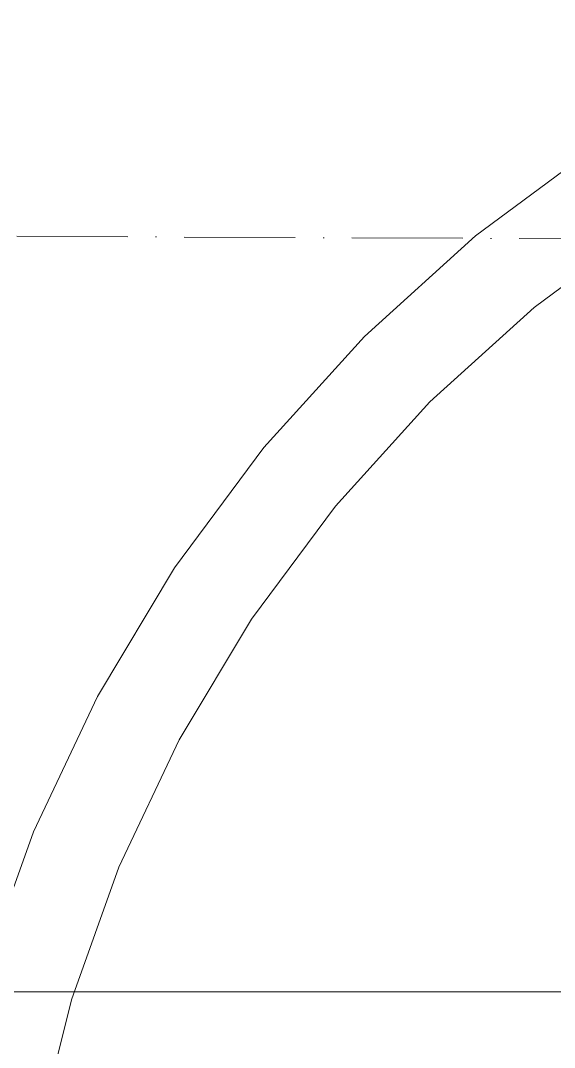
# Model space of a CAD drawing. Header units: millimetres. Extents: x -159872 to 386485, y -250577 to 158966.
# Drawn here: x 159271.8 to 159329.5, y 8843.1 to 8954.1 of the extents above; entities that cross this region are included whole.
import ezdxf

# ---------------------------------------------------------------- set-up
doc = ezdxf.new("R2010")
doc.units = ezdxf.units.MM
doc.linetypes.add('ACAD_ISO10W100', pattern=[18, 12, -3, 0, -3])
doc.layers.add('LDS-equipment-kitchen equipment', color=3, linetype='Continuous', lineweight=13)
doc.layers.add('LDS-struct-extg-ceiling beams', color=252, linetype='ACAD_ISO10W100', lineweight=9)

# ---------------------------------------------------------------- blocks, each defined once
blk = doc.blocks.new('Group-344')
at = {"layer": 'LDS-equipment-kitchen equipment'}
blk.add_polyline3d([(98712.69, 45306.62, 0), (97962.69, 45306.62, 0)], dxfattribs=at)
blk = doc.blocks.new('Group-345')
at = {"layer": 'LDS-equipment-kitchen equipment'}
for points in [[(98590.3, 45292.94, 0), (98594.23, 45308.65, 0), (98599.69, 45323.89, 0), (98606.61, 45338.53, 0), (98614.94, 45352.42, 0), (98624.58, 45365.43, 0), (98635.46, 45377.42, 0), (98647.45, 45388.3, 0), (98660.46, 45397.94, 0), (98674.35, 45406.27, 0), (98688.99, 45413.19, 0), (98704.23, 45418.65, 0), (98719.94, 45422.58, 0), (98735.96, 45424.96, 0), (98752.13, 45425.75, 0), (98768.3, 45424.96, 0), (98784.32, 45422.58, 0), (98800.02, 45418.65, 0), (98815.27, 45413.19, 0)], [(98600.11, 45290.99, 0), (98603.8, 45305.75, 0), (98608.93, 45320.07, 0), (98615.43, 45333.82, 0), (98623.25, 45346.87, 0), (98632.31, 45359.08, 0), (98642.53, 45370.35, 0), (98653.8, 45380.57, 0), (98666.01, 45389.63, 0), (98679.06, 45397.45, 0), (98692.81, 45403.95, 0), (98707.13, 45409.08, 0), (98721.89, 45412.77, 0), (98736.94, 45415.01, 0), (98752.13, 45415.75, 0), (98767.32, 45415.01, 0), (98782.37, 45412.77, 0), (98797.12, 45409.08, 0), (98811.44, 45403.95, 0)]]:
    blk.add_polyline3d(points, dxfattribs=at)
blk = doc.blocks.new('Group-346')
at = {"layer": 'LDS-equipment-kitchen equipment'}
blk.add_blockref('Group-345', (0, 0), dxfattribs=at)
blk = doc.blocks.new('Group-410')
at = {"layer": 'LDS-equipment-kitchen equipment'}
for name in ['Group-346', 'Group-344']:
    blk.add_blockref(name, (0, 0), dxfattribs=at)

msp = doc.modelspace()

# ---------------------------------------------------------------- linework, layer by layer
at = {"layer": 'LDS-struct-extg-ceiling beams'}
msp.add_line((154221.54666, 8954.05329), (159637.17046, 8929.05329), dxfattribs=at)

# ---------------------------------------------------------------- block references
at = {"layer": 'LDS-equipment-kitchen equipment', "color": 7}
msp.add_blockref('Group-410', (60673.51323, -36457.51522), dxfattribs=at)

doc.saveas('drawing.dxf')
